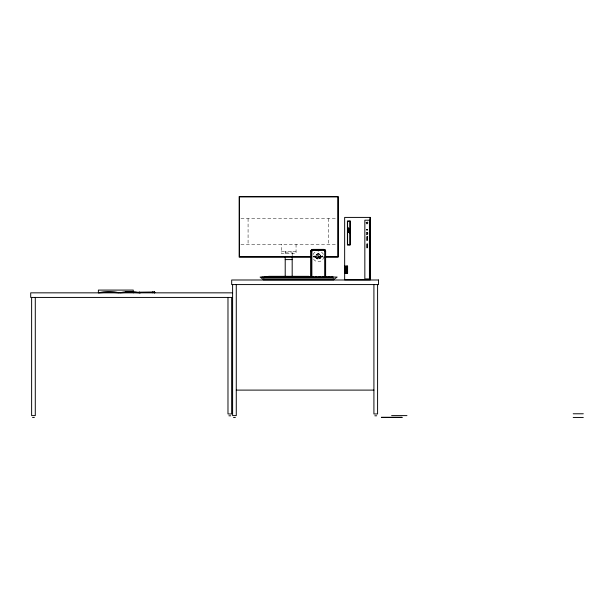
<?xml version="1.0" encoding="UTF-8"?>
<svg xmlns="http://www.w3.org/2000/svg" width="614" height="614" viewBox="0 0 614 614"><rect width="100%" height="100%" fill="white"/><g stroke="black" fill="none" stroke-linecap="round" stroke-linejoin="round"><path stroke-width="0.46" stroke-dasharray="3.07 2.3" d="M313.808 256.253C314.399 258.456 314.944 254.741 313.838 256.683M314.629 256.713L314.652 256.299M321.882 256.23C321.314 257.588 323.847 256.729 322.473 255.969M322.619 256.583L322.527 256.092L322.396 256.913M313.716 256.314L314.268 255.946L314.782 256.368M321.905 256.667L321.943 256.13M322.772 256.422L322.511 256.882M322.158 256.061L322.473 256.706M322.081 256L322.503 255.977M322.396 256.821L321.966 256.667M240.949 218.576L337.362 218.576M240.949 244.265L337.362 244.265M281.373 251.61L285.042 251.61L285.042 253.444M296.055 251.61L292.379 251.61L292.379 253.444M285.211 252.101L292.18 252.101M313.063 256.744L323.57 256.744M313.485 257.113L323.969 257.113M322.058 256.844L321.859 256.345M328.352 218.576L328.352 244.265M320.938 256.437A2.663 2.571 0 0 1 316.901 258.586A2.663 2.571 0 0 1 316.993 254.135A2.755 2.656 0 0 1 321.03 256.529A2.755 2.656 0 0 1 316.855 258.755A2.755 2.656 0 0 1 316.947 254.15A2.663 2.571 0 0 1 320.938 256.437L320.938 256.529A2.663 2.571 0 0 1 316.901 258.678A2.663 2.571 0 0 1 316.993 254.227A2.663 2.571 0 0 1 320.938 256.529M296.055 244.265L296.055 253.444L281.373 253.444L281.373 244.265M292.18 255.846L292.18 251.326L285.211 251.326L285.211 255.846M248.079 218.576L248.079 244.265M321.467 252.093A5.503 5.319 0 0 1 321.79 260.528A5.503 5.319 0 0 1 313.27 258.647M313.117 254.58A5.503 5.319 0 0 1 315.987 251.594M318.037 256.314L318.52 256.452L318.037 256.314M317.001 258.433A2.471 2.395 0 0 0 320.754 256.429A2.471 2.395 0 0 0 317.085 254.288A2.471 2.395 0 0 0 317.001 258.433M317.476 257.665A1.55 1.497 0 0 0 319.825 256.414A1.55 1.497 0 0 0 317.53 255.071A1.55 1.497 0 0 0 317.476 257.665M317.668 257.358A1.182 1.136 0 0 0 319.457 256.406A1.182 1.136 0 0 0 317.707 255.386A1.182 1.136 0 0 0 317.668 257.358M317.86 257.051A0.806 0.783 0 0 0 319.088 256.399A0.806 0.783 0 0 0 317.891 255.7A0.806 0.783 0 0 0 317.86 257.051"/><path stroke-width="0.92" d="M317.814 250.466L312.772 250.328A0.921 0.883 0 0 0 311.858 251.195L311.858 276.86M318.743 250.435L318.413 250.842M138.426 292.333L154.674 292.041L154.674 292.778M139.485 292.011L139.485 292.809M152.587 292.011L152.587 292.809M154.106 292.011L154.106 292.809M154.329 292.041L154.329 292.778M154.651 292.41L154.475 292.778L154.49 292.011M138.564 292.333L154.851 292.41M333.31 279.807L337.163 277.06L260.083 277.06L263.744 279.807L333.31 279.807L333.31 278.157L263.744 278.157L263.744 279.807M346.672 271.695C344.853 271.641 349.151 271.979 346.718 271.68M347.056 270.59C348.744 271.096 343.932 270.597 347.056 270.597M346.956 269.838L347.486 270.275L345.444 269.907L347.294 270.183L346.956 269.853M98.424 292.801L103.666 291.842A43.985 43.985 0 0 1 114.296 291.842L119.53 292.801L124.765 291.842A43.985 43.985 0 0 1 135.395 291.842L140.637 292.801M125.433 291.773L132.21 291.573M311.121 276.86L311.121 251.172A1.65 1.596 0 0 1 312.772 249.576L323.785 249.576A1.65 1.596 0 0 1 325.435 251.172L325.435 276.86M311.121 251.218A1.65 1.596 0 0 1 312.772 249.622L323.785 249.622A1.65 1.596 0 0 1 325.435 251.218M324.699 276.86L324.699 251.195A0.921 0.883 0 0 0 323.785 250.305L318.743 250.466M311.152 256.744L239.529 256.744L239.529 196.917L337.892 196.917L337.892 256.744L325.481 256.744M310.63 257.113L239.161 257.113L239.161 196.549L338.26 196.549L338.26 257.113L324.921 257.113M285.211 259.599L292.18 259.599M268.571 276.331L308.942 276.331M232.568 292.84L30.7 292.84L30.7 297.429L232.568 297.429M236.275 390.105L373.911 390.105M573.207 413.775L583.3 413.775M391.617 415.609L406.959 415.609M228.899 415.793L230.734 415.793M374.832 415.793L376.666 415.793M381.371 417.267L402.07 417.267M32.534 417.451L34.369 417.451M233.527 417.451L235.362 417.451M381.371 417.451L402.07 417.451M573.207 417.451L583.3 417.451M347.094 267.098C347.869 266.852 344.73 267.543 347.102 267.497M346.611 272.478C345.014 272.685 349.665 272.094 346.342 272.148M346.733 272.393L347.309 272.409L346.519 272.163M346.166 271.258L344.922 270.912L347.547 271.096L346.081 271.02L346.618 271.296M346.895 267.182L346.334 267.144L347.332 267.42M318.144 250.842L317.814 250.435M152.963 292.011L153.155 292.41M377.587 284.581L377.587 413.959L373.911 413.959L373.911 284.581M369.981 217.778L369.981 279.439M332.942 277.075L332.942 276.691L330.194 277.075M329.641 277.075L329.641 276.691L326.886 277.075M326.518 277.06L261.917 277.06M326.249 276.691L326.249 277.075M325.62 277.282L325.62 251.172A1.834 1.773 0 0 0 323.785 249.399L312.772 249.399A1.834 1.773 0 0 0 310.937 251.172L310.937 277.282M323.785 250.305L323.785 250.328A0.921 0.883 0 0 1 324.699 251.218M323.494 276.691L323.494 277.075M322.849 276.691L322.849 277.075M320.094 276.691L320.101 277.075M319.18 276.691L319.18 277.075M316.425 276.691L316.425 277.075M315.88 276.691L315.88 277.075M313.125 276.691L313.125 277.075M312.772 250.305L312.772 250.328A0.921 0.883 0 0 0 311.858 251.218M312.572 276.691L312.572 277.075M309.824 276.691L309.824 277.075M306.148 276.691L306.148 277.075M304.314 276.668L304.314 277.06M303.769 276.691L303.769 277.075M303.4 276.691L303.4 277.075M302.848 276.691L302.848 277.075M302.664 276.691L302.664 277.075M301.558 276.668L301.558 277.06M301.006 276.668L301.013 277.075M300.461 276.691L300.461 277.075M300.092 276.691L300.092 277.075M299.908 276.691L299.908 277.075M299.548 276.691L299.548 277.075M299.363 276.691L299.363 277.075M298.258 276.668L298.258 277.06M297.706 276.668L297.706 277.075M297.161 276.691L297.161 277.075M296.792 276.691L296.792 277.075M296.608 276.691L296.608 277.075M296.24 276.691L296.24 277.075M296.055 276.691L296.055 277.075M294.95 276.668L294.95 277.06M294.405 276.668L294.405 277.075M293.853 276.691L293.853 277.075M293.484 276.691L293.484 277.075M293.308 276.691L293.308 277.075M292.939 276.691L292.939 277.075M292.755 276.691L292.755 277.075M292.18 256.79L292.18 276.73M291.65 276.668L291.65 277.06M291.097 276.668L291.105 277.075M290.552 276.691L290.552 277.075M290.184 276.691L290.184 277.075M290 276.691L290 277.075M289.631 276.691L289.631 277.075M289.447 276.691L289.447 277.075M288.35 276.668L288.35 277.06M287.797 276.668L287.797 277.075M287.252 276.691L287.252 277.075M286.884 276.691L286.884 277.075M286.7 276.691L286.7 277.075M286.331 276.691L286.331 277.075M286.147 276.691L286.147 277.075M285.211 256.79L285.211 276.73M285.042 276.668L285.042 277.06M284.489 276.668L284.497 277.075M283.944 276.691L283.944 277.075M283.576 276.691L283.576 277.075M283.392 276.691L283.392 277.075M283.023 276.691L283.031 277.075M282.839 276.691L282.847 277.075M281.742 276.668L281.742 277.06M281.189 276.668L281.189 277.075M280.644 276.691L280.644 277.075M280.276 276.691L280.276 277.075M280.091 276.691L280.091 277.075M279.723 276.691L279.723 277.075M279.539 276.691L279.539 277.075M278.434 276.668L278.434 277.06M277.889 276.668L277.889 277.075M277.336 276.691L277.336 277.075M276.975 276.691L276.975 277.075M276.791 276.691L276.791 277.075M276.423 276.691L276.423 277.075M276.239 276.691L276.239 277.075M275.502 276.691L275.502 277.075M275.133 276.668L275.133 277.06M274.581 276.668L274.588 277.075M274.036 276.691L274.036 277.075M273.667 276.691L273.667 277.075M273.483 276.691L273.483 277.075M273.115 276.691L273.115 277.075M272.931 276.691L272.931 277.075M272.746 276.691L272.754 277.075M272.202 276.691L272.202 277.075M271.833 276.668L271.833 277.06M271.281 276.668L271.281 277.075M270.736 276.691L270.736 277.075M270.367 276.691L270.367 277.075M270.183 276.691L270.183 277.075M269.815 276.691L269.815 277.075M269.446 276.691L269.446 277.075M268.894 276.691L268.894 277.075M268.525 276.668L268.525 277.06M267.973 276.668L267.98 277.075M267.059 276.691L267.059 277.075M266.138 276.691L266.146 277.075M265.225 276.668L265.225 277.06M264.672 276.668L264.672 277.06M236.275 284.581L236.275 415.609L232.606 415.609L232.606 284.581M231.655 297.429L231.655 413.959L227.978 413.959L227.978 297.429M133.253 292.84L133.253 290.084L98.386 290.084L98.386 292.84M35.29 297.429L35.29 415.609L31.621 415.609L31.621 297.429M99.345 292.801A126.637 126.637 0 0 1 118.617 292.801M120.451 292.801A126.637 126.637 0 0 1 139.716 292.801M310.937 251.648A1.834 1.773 0 0 1 310.999 251.187M311.183 250.758A1.834 1.773 0 0 1 312.296 249.936M324.484 250.005A1.834 1.773 0 0 1 324.898 250.236M325.082 250.389A1.834 1.773 0 0 1 325.62 251.648M366.696 229.72C367.256 231.478 368.055 228.485 366.696 229.72M366.259 222.69C367.264 226.236 369.068 220.311 366.259 222.69M347.547 273.069L345.444 272.839L347.547 273.069M346.81 268.318L346.304 268.195L346.81 268.318M347.547 269.508L346.081 269.293L347.547 269.508M366.888 232.545C365.66 237.656 369.306 232.092 366.888 232.545M347.324 268.257L346.081 268.126L347.324 268.257M347.547 269.016L344.938 268.257L347.547 269.016M347.355 269.439L346.273 269.362L347.355 269.439M346.334 268.702L347.301 268.955L346.334 268.702M346.135 266.714C349.827 266.875 344.631 265.985 347.11 266.399L346.135 266.714M347.547 267.873L344.968 267.412L347.547 267.873M370.349 217.41L344.654 217.41L344.654 279.807L370.349 279.807L370.349 217.41M369.428 220.203L364.839 220.203L364.839 278.933L369.428 278.933L369.428 220.203M350.164 221.086L347.409 221.086L347.409 244.94L350.164 244.94L350.164 221.086M349.98 221.27L347.593 221.27L347.593 227.456L349.98 229.291L349.98 221.27M367.502 236.72L366.773 236.72L366.773 240.396L367.502 240.396L367.502 236.72M367.502 244.065L366.773 244.065L366.773 247.734L367.502 247.734L367.502 244.065M349.98 244.756L347.593 244.756L347.593 231.363L349.98 233.197L349.98 244.756M347.585 266.046L344.83 266.046L344.83 273.383L347.585 273.383L347.585 266.046M378.5 279.992L231.685 279.992L231.685 284.581L378.5 284.581L378.5 279.992M345.736 270.574L345.736 270.574M349.98 229.529L347.593 227.687L347.593 229.291L349.98 231.133L349.98 229.529M349.98 231.363L347.593 229.529L347.593 231.133L349.98 232.967L349.98 231.363"/></g></svg>
